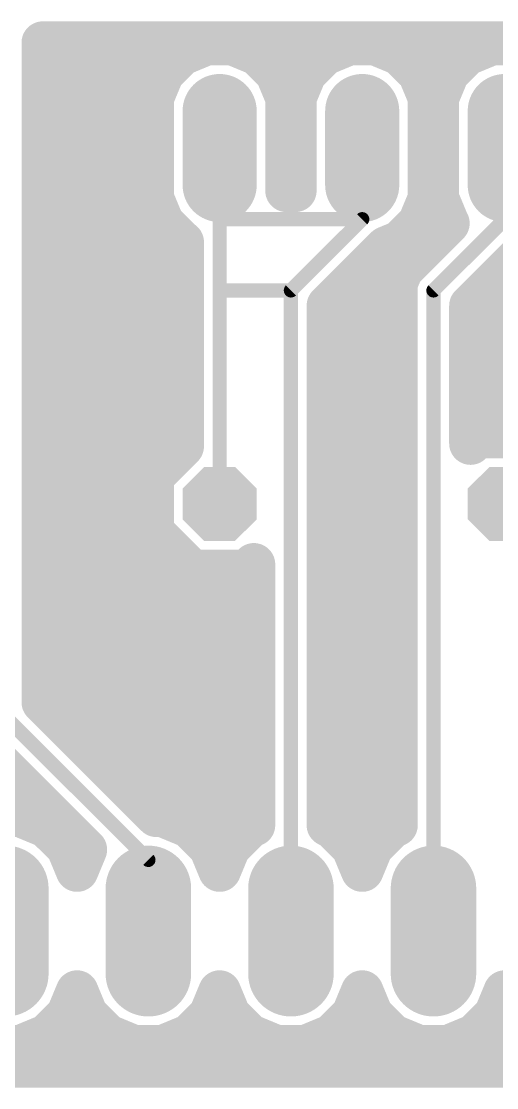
# Model space of a CAD drawing. Extents: x 1 to 64.7, y 1 to 39.6.
# Drawn here: x 19.33 to 27.8, y 1.02 to 20.04 of the extents above; entities that cross this region are included whole.
import ezdxf

# ---------------------------------------------------------------- set-up
doc = ezdxf.new("R2010")
doc.units = 0
doc.layers.add('16', color=175, linetype='CONTINUOUS')
doc.layers.add('17', color=82, linetype='CONTINUOUS')

# ---------------------------------------------------------------- blocks, each defined once
blk = doc.blocks.new('OCTAGONP')
at = {"const_width": 0.5}
blk.add_lwpolyline([(-0.25, -0.1036), (-0.25, 0.1036), (-0.1036, 0.25), (0.1036, 0.25), (0.25, 0.1036), (0.25, -0.1036), (0.1036, -0.25), (-0.1036, -0.25), (-0.25, -0.1036), (-0.25, 0.1036)], dxfattribs=at)
blk = doc.blocks.new('LONGP100')
at = {"const_width": 1}
blk.add_lwpolyline([(-0.5, 0), (0.5, 0)], dxfattribs=at)
at = {"const_width": 0.5}
for points in [[(-0.5, 0.25, 1), (-0.5, -0.25)], [(0.5, -0.25, 1), (0.5, 0.25)]]:
    blk.add_lwpolyline(points, format="xyb", dxfattribs=at)

msp = doc.modelspace()

# ---------------------------------------------------------------- linework, layer by layer
at = {"layer": '16'}
for points, const_width in [([(19.7104, 7.8935), (19.7104, 19.6596)], 0.762), ([(19.7104, 19.6596), (36.5565, 19.6596)], 0.762), ([(22.6225, 19.6342), (22.1838, 19.4525)], 0.762), ([(23.0975, 19.6342), (22.6225, 19.6342)], 0.762), ([(23.5362, 19.4525), (23.0975, 19.6342)], 0.762), ([(25.1625, 19.6342), (24.7238, 19.4525)], 0.762), ([(25.6375, 19.6342), (25.1625, 19.6342)], 0.762), ([(26.0762, 19.4525), (25.6375, 19.6342)], 0.762), ([(27.7025, 19.6342), (27.2638, 19.4525)], 0.762), ([(28.1775, 19.6342), (27.7025, 19.6342)], 0.762), ([(22.1838, 19.4525), (21.8479, 19.1166)], 0.762), ([(23.8721, 19.1166), (23.5362, 19.4525)], 0.762), ([(24.7238, 19.4525), (24.3879, 19.1166)], 0.762), ([(26.4121, 19.1166), (26.0762, 19.4525)], 0.762), ([(27.2638, 19.4525), (26.9279, 19.1166)], 0.762), ([(19.7104, 19.05), (21.8203, 19.05)], 0.762), ([(21.8479, 19.1166), (21.6662, 18.6779)], 0.762), ([(24.0538, 18.6779), (23.8721, 19.1166)], 0.762), ([(23.8997, 19.05), (24.3603, 19.05)], 0.762), ([(24.3879, 19.1166), (24.2062, 18.6779)], 0.762), ([(26.5938, 18.6779), (26.4121, 19.1166)], 0.762), ([(26.4397, 19.05), (26.9003, 19.05)], 0.762), ([(26.9279, 19.1166), (26.7462, 18.6779)], 0.762), ([(21.6662, 18.6779), (21.6662, 16.8821)], 0.762), ([(24.0538, 17.018), (24.0538, 18.6779)], 0.762), ([(24.2062, 18.6779), (24.2062, 17.018)], 0.762), ([(26.5938, 16.8821), (26.5938, 18.6779)], 0.762), ([(26.7462, 18.6779), (26.7462, 16.8821)], 0.762), ([(19.7104, 18.288), (21.6662, 18.288)], 0.762), ([(24.0538, 18.288), (24.2062, 18.288)], 0.762), ([(26.5938, 18.288), (26.7462, 18.288)], 0.762), ([(19.7104, 17.526), (21.6662, 17.526)], 0.762), ([(22.86, 11.43), (22.86, 17.78)], 0.254), ([(24.0538, 17.526), (24.2062, 17.526)], 0.762), ([(25.4, 16.51), (25.4, 17.78)], 0.254), ([(26.5938, 17.526), (26.7462, 17.526)], 0.762), ([(24.2062, 17.018), (24.0538, 17.018)], 0.762), ([(19.7104, 16.764), (21.7151, 16.764)], 0.762), ([(21.6662, 16.8821), (21.8479, 16.4434)], 0.762), ([(26.4121, 16.4434), (26.5938, 16.8821)], 0.762), ([(26.5449, 16.764), (26.7951, 16.764)], 0.762), ([(26.7462, 16.8821), (26.9279, 16.4434)], 0.762), ([(21.8479, 16.4434), (22.1838, 16.1075)], 0.762), ([(26.0762, 16.1075), (26.4121, 16.4434)], 0.762), ([(26.9337, 16.4376), (26.1101, 15.6141)], 0.762), ([(26.9279, 16.4434), (26.9337, 16.4376)], 0.762), ([(25.4, 16.51), (22.86, 16.51)], 0.254), ([(22.86, 16.51), (22.86, 15.24)], 0.254), ([(24.13, 15.24), (25.4, 16.51)], 0.254), ([(24.13, 15.24), (25.4, 16.51)], 0.254), ([(26.67, 15.24), (27.94, 16.51)], 0.254), ([(19.7104, 16.002), (22.1996, 16.002)], 0.762), ([(22.1838, 16.1075), (22.1996, 16.101)], 0.762), ([(22.1996, 16.101), (22.1996, 12.4579)], 0.762), ([(25.7741, 15.9501), (25.8291, 16.0052)], 0.762), ([(25.8259, 16.002), (26.4981, 16.002)], 0.762), ([(25.8291, 16.0052), (26.0762, 16.1075)], 0.762), ([(24.7904, 14.9665), (25.7741, 15.9501)], 0.762), ([(27.3304, 14.9665), (28.3141, 15.9501)], 0.762), ([(26.1101, 15.6141), (26.0096, 15.3714)], 0.762), ([(19.7104, 15.24), (22.1996, 15.24)], 0.762), ([(25.0639, 15.24), (26.0096, 15.24)], 0.762), ([(26.0096, 15.3714), (26.0096, 5.7006)], 0.762), ([(27.6039, 15.24), (35.8961, 15.24)], 0.762), ([(22.86, 15.24), (24.13, 15.24)], 0.254), ([(24.13, 3.81), (24.13, 15.24)], 0.254), ([(24.7904, 5.7006), (24.7904, 14.9665)], 0.762), ([(26.67, 3.81), (26.67, 15.24)], 0.254), ([(27.3304, 12.5087), (27.3304, 14.9665)], 0.762), ([(19.7104, 14.478), (22.1996, 14.478)], 0.762), ([(24.7904, 14.478), (26.0096, 14.478)], 0.762), ([(27.3304, 14.478), (34.3797, 14.478)], 0.762), ([(19.7104, 13.716), (22.1996, 13.716)], 0.762), ([(24.7904, 13.716), (26.0096, 13.716)], 0.762), ([(27.3304, 13.716), (34.3662, 13.716)], 0.762), ([(19.7104, 12.954), (22.1996, 12.954)], 0.762), ([(24.7904, 12.954), (26.0096, 12.954)], 0.762), ([(27.3304, 12.954), (34.8877, 12.954)], 0.762), ([(27.4455, 12.6238), (27.3304, 12.5087)], 0.762), ([(28.4345, 12.6238), (27.4455, 12.6238)], 0.762), ([(22.1996, 12.4579), (21.6662, 11.9245)], 0.762), ([(19.7104, 12.192), (21.9337, 12.192)], 0.762), ([(24.7904, 12.192), (26.0096, 12.192)], 0.762), ([(21.6662, 11.9245), (21.6662, 10.9355)], 0.762), ([(19.7104, 11.43), (21.6662, 11.43)], 0.762), ([(24.7904, 11.43), (26.0096, 11.43)], 0.762), ([(21.6662, 10.9355), (22.3655, 10.2362)], 0.762), ([(19.7104, 10.668), (21.9337, 10.668)], 0.762), ([(24.7904, 10.668), (26.0096, 10.668)], 0.762), ([(23.3545, 10.2362), (23.4696, 10.3513)], 0.762), ([(23.4696, 10.3513), (23.4696, 5.7006)], 0.762), ([(22.3655, 10.2362), (23.3545, 10.2362)], 0.762), ([(19.7104, 9.906), (23.4696, 9.906)], 0.762), ([(24.7904, 9.906), (26.0096, 9.906)], 0.762), ([(19.7104, 9.144), (23.4696, 9.144)], 0.762), ([(24.7904, 9.144), (26.0096, 9.144)], 0.762), ([(19.7104, 8.382), (23.4696, 8.382)], 0.762), ([(24.7904, 8.382), (26.0096, 8.382)], 0.762), ([(21.7365, 5.8674), (19.7104, 7.8935)], 0.762), ([(19.9839, 7.62), (23.4696, 7.62)], 0.762), ([(24.7904, 7.62), (26.0096, 7.62)], 0.762), ([(21.59, 5.08), (19.05, 7.62)], 0.254), ([(18.6759, 7.0601), (20.4738, 5.2623)], 0.762), ([(20.7459, 6.858), (23.4696, 6.858)], 0.762), ([(24.7904, 6.858), (26.0096, 6.858)], 0.762), ([(1.397, 6.096), (19.6401, 6.096)], 0.762), ([(21.5079, 6.096), (23.4696, 6.096)], 0.762), ([(24.7904, 6.096), (26.0096, 6.096)], 0.762), ([(19.3077, 5.8674), (18.7923, 5.8674)], 0.762), ([(19.7838, 5.6702), (19.3077, 5.8674)], 0.762), ([(21.8477, 5.8674), (21.7365, 5.8674)], 0.762), ([(22.3238, 5.6702), (21.8477, 5.8674)], 0.762), ([(20.1482, 5.3058), (19.7838, 5.6702)], 0.762), ([(22.6882, 5.3058), (22.3238, 5.6702)], 0.762), ([(23.3962, 5.6702), (23.0318, 5.3058)], 0.762), ([(23.4696, 5.7006), (23.3962, 5.6702)], 0.762), ([(24.8638, 5.6702), (24.7904, 5.7006)], 0.762), ([(25.2282, 5.3058), (24.8638, 5.6702)], 0.762), ([(25.9362, 5.6702), (25.5718, 5.3058)], 0.762), ([(26.0096, 5.7006), (25.9362, 5.6702)], 0.762), ([(20.12, 5.334), (20.4021, 5.334)], 0.762), ([(22.66, 5.334), (23.06, 5.334)], 0.762), ([(25.2, 5.334), (25.6, 5.334)], 0.762), ([(20.32, 4.891), (20.1482, 5.3058)], 0.762), ([(20.4738, 5.2623), (20.32, 4.891)], 0.762), ([(22.86, 4.891), (22.6882, 5.3058)], 0.762), ([(23.0318, 5.3058), (22.86, 4.891)], 0.762), ([(25.4, 4.891), (25.2282, 5.3058)], 0.762), ([(25.5718, 5.3058), (25.4, 4.891)], 0.762), ([(21.59, 5.08), (21.59, 3.81)], 0.254), ([(20.1482, 2.3142), (20.32, 2.729)], 0.762), ([(20.32, 2.729), (20.4918, 2.3142)], 0.762), ([(22.6882, 2.3142), (22.86, 2.729)], 0.762), ([(22.86, 2.729), (23.0318, 2.3142)], 0.762), ([(25.2282, 2.3142), (25.4, 2.729)], 0.762), ([(25.4, 2.729), (25.5718, 2.3142)], 0.762), ([(27.7682, 2.3142), (27.94, 2.729)], 0.762), ([(27.94, 2.729), (28.1118, 2.3142)], 0.762), ([(19.7838, 1.9498), (20.1482, 2.3142)], 0.762), ([(20.12, 2.286), (20.52, 2.286)], 0.762), ([(20.4918, 2.3142), (20.8562, 1.9498)], 0.762), ([(22.3238, 1.9498), (22.6882, 2.3142)], 0.762), ([(22.66, 2.286), (23.06, 2.286)], 0.762), ([(23.0318, 2.3142), (23.3962, 1.9498)], 0.762), ([(24.8638, 1.9498), (25.2282, 2.3142)], 0.762), ([(25.2, 2.286), (25.6, 2.286)], 0.762), ([(25.5718, 2.3142), (25.9362, 1.9498)], 0.762), ([(27.4038, 1.9498), (27.7682, 2.3142)], 0.762), ([(27.74, 2.286), (28.14, 2.286)], 0.762), ([(28.1118, 2.3142), (28.4762, 1.9498)], 0.762), ([(19.3077, 1.7526), (19.7838, 1.9498)], 0.762), ([(20.8562, 1.9498), (21.3323, 1.7526)], 0.762), ([(21.8477, 1.7526), (22.3238, 1.9498)], 0.762), ([(23.3962, 1.9498), (23.8723, 1.7526)], 0.762), ([(24.3877, 1.7526), (24.8638, 1.9498)], 0.762), ([(25.9362, 1.9498), (26.4123, 1.7526)], 0.762), ([(26.9277, 1.7526), (27.4038, 1.9498)], 0.762), ([(18.7923, 1.7526), (19.3077, 1.7526)], 0.762), ([(21.3323, 1.7526), (21.8477, 1.7526)], 0.762), ([(23.8723, 1.7526), (24.3877, 1.7526)], 0.762), ([(26.4123, 1.7526), (26.9277, 1.7526)], 0.762), ([(1.397, 1.524), (64.313, 1.524)], 0.762), ([(64.313, 1.397), (1.397, 1.397)], 0.762)]:
    msp.add_lwpolyline(points, dxfattribs=dict(at, const_width=const_width))
for points, const_width in [([(19.9009, 19.6596, 1), (19.5199, 19.6596)], 0.381), ([(19.7104, 19.8501, 1), (19.7104, 19.4691)], 0.381), ([(22.6225, 19.8247, 1), (22.6225, 19.4437)], 0.381), ([(22.6954, 19.4582, 1), (22.5496, 19.8102)], 0.381), ([(23.1704, 19.8102, 1), (23.0246, 19.4582)], 0.381), ([(23.0975, 19.4437, 1), (23.0975, 19.8247)], 0.381), ([(25.1625, 19.8247, 1), (25.1625, 19.4437)], 0.381), ([(25.2354, 19.4582, 1), (25.0896, 19.8102)], 0.381), ([(25.7104, 19.8102, 1), (25.5646, 19.4582)], 0.381), ([(25.6375, 19.4437, 1), (25.6375, 19.8247)], 0.381), ([(27.7025, 19.8247, 1), (27.7025, 19.4437)], 0.381), ([(27.7754, 19.4582, 1), (27.6296, 19.8102)], 0.381), ([(22.1109, 19.6285, 1), (22.2567, 19.2765)], 0.381), ([(22.3185, 19.3177, 1), (22.0491, 19.5872)], 0.381), ([(23.6709, 19.5872, 1), (23.4015, 19.3177)], 0.381), ([(23.4633, 19.2765, 1), (23.6091, 19.6285)], 0.381), ([(24.6509, 19.6285, 1), (24.7967, 19.2765)], 0.381), ([(24.8585, 19.3177, 1), (24.5891, 19.5872)], 0.381), ([(26.2109, 19.5872, 1), (25.9415, 19.3177)], 0.381), ([(26.0033, 19.2765, 1), (26.1491, 19.6285)], 0.381), ([(27.1909, 19.6285, 1), (27.3367, 19.2765)], 0.381), ([(27.3985, 19.3177, 1), (27.1291, 19.5872)], 0.381), ([(19.7104, 19.2405, 1), (19.7104, 18.8595)], 0.381), ([(21.7132, 19.2513, 1), (21.9826, 18.9819)], 0.381), ([(22.0239, 19.0437, 1), (21.6719, 19.1895)], 0.381), ([(21.8203, 18.8595, 1), (21.8203, 19.2405)], 0.381), ([(24.0481, 19.1895, 1), (23.6961, 19.0437)], 0.381), ([(23.8997, 19.2405, 1), (23.8997, 18.8595)], 0.381), ([(23.7373, 18.9819, 1), (24.0068, 19.2513)], 0.381), ([(24.2532, 19.2513, 1), (24.5226, 18.9819)], 0.381), ([(24.5639, 19.0437, 1), (24.2119, 19.1895)], 0.381), ([(24.3603, 18.8595, 1), (24.3603, 19.2405)], 0.381), ([(26.5881, 19.1895, 1), (26.2361, 19.0437)], 0.381), ([(26.4397, 19.2405, 1), (26.4397, 18.8595)], 0.381), ([(26.2773, 18.9819, 1), (26.5468, 19.2513)], 0.381), ([(26.7932, 19.2513, 1), (27.0626, 18.9819)], 0.381), ([(27.1039, 19.0437, 1), (26.7519, 19.1895)], 0.381), ([(26.9003, 18.8595, 1), (26.9003, 19.2405)], 0.381), ([(21.8567, 18.6779, 1), (21.4757, 18.6779)], 0.381), ([(24.2443, 18.6779, 1), (23.8633, 18.6779)], 0.381), ([(24.3967, 18.6779, 1), (24.0157, 18.6779)], 0.381), ([(26.7843, 18.6779, 1), (26.4033, 18.6779)], 0.381), ([(26.9367, 18.6779, 1), (26.5557, 18.6779)], 0.381), ([(21.4902, 18.7508, 1), (21.8422, 18.605)], 0.381), ([(23.8778, 18.605, 1), (24.2298, 18.7508)], 0.381), ([(24.0302, 18.7508, 1), (24.3822, 18.605)], 0.381), ([(26.4178, 18.605, 1), (26.7698, 18.7508)], 0.381), ([(26.5702, 18.7508, 1), (26.9222, 18.605)], 0.381), ([(19.7104, 18.4785, 1), (19.7104, 18.0975)], 0.381), ([(21.6662, 18.0975, 1), (21.6662, 18.4785)], 0.381), ([(24.0538, 18.4785, 1), (24.0538, 18.0975)], 0.381), ([(24.2062, 18.0975, 1), (24.2062, 18.4785)], 0.381), ([(26.5938, 18.4785, 1), (26.5938, 18.0975)], 0.381), ([(26.7462, 18.0975, 1), (26.7462, 18.4785)], 0.381), ([(19.7104, 17.7165, 1), (19.7104, 17.3355)], 0.381), ([(21.6662, 17.3355, 1), (21.6662, 17.7165)], 0.381), ([(22.9235, 17.78, 1), (22.7965, 17.78)], 0.127), ([(24.0538, 17.7165, 1), (24.0538, 17.3355)], 0.381), ([(24.2062, 17.3355, 1), (24.2062, 17.7165)], 0.381), ([(25.4635, 17.78, 1), (25.3365, 17.78)], 0.127), ([(26.5938, 17.7165, 1), (26.5938, 17.3355)], 0.381), ([(26.7462, 17.3355, 1), (26.7462, 17.7165)], 0.381), ([(24.0538, 17.2085, 1), (24.0538, 16.8275)], 0.381), ([(24.2062, 16.8275, 1), (24.2062, 17.2085)], 0.381), ([(19.7104, 16.9545, 1), (19.7104, 16.5735)], 0.381), ([(21.8422, 16.955, 1), (21.4902, 16.8092)], 0.381), ([(21.7151, 16.5735, 1), (21.7151, 16.9545)], 0.381), ([(23.8633, 17.018, 1), (24.2443, 17.018)], 0.381), ([(24.0157, 17.018, 1), (24.3967, 17.018)], 0.381), ([(26.5449, 16.9545, 1), (26.5449, 16.5735)], 0.381), ([(26.7698, 16.8092, 1), (26.4178, 16.955)], 0.381), ([(26.9222, 16.955, 1), (26.5702, 16.8092)], 0.381), ([(26.7951, 16.5735, 1), (26.7951, 16.9545)], 0.381), ([(21.4757, 16.8821, 1), (21.8567, 16.8821)], 0.381), ([(26.4033, 16.8821, 1), (26.7843, 16.8821)], 0.381), ([(26.5557, 16.8821, 1), (26.9367, 16.8821)], 0.381), ([(21.9826, 16.5781, 1), (21.7132, 16.3087)], 0.381), ([(26.5468, 16.3087, 1), (26.2773, 16.5781)], 0.381), ([(27.0626, 16.5781, 1), (26.7932, 16.3087)], 0.381), ([(27.0684, 16.3029, 1), (26.799, 16.5723)], 0.381), ([(26.799, 16.3029, 1), (27.0684, 16.5723)], 0.381), ([(21.6719, 16.3705, 1), (22.0239, 16.5163)], 0.381), ([(22.86, 16.5735, 1), (22.86, 16.4465)], 0.127), ([(22.9235, 16.51, 1), (22.7965, 16.51)], 0.127), ([(25.3365, 16.51, 1), (25.4635, 16.51)], 0.127), ([(25.4449, 16.4651, 1), (25.3551, 16.5549)], 0.127), ([(25.4449, 16.4651, 1), (25.3551, 16.5549)], 0.127), ([(25.4, 16.4465, 1), (25.4, 16.5735)], 0.127), ([(26.2361, 16.5163, 1), (26.5881, 16.3705)], 0.381), ([(26.7519, 16.3705, 1), (27.1039, 16.5163)], 0.381), ([(19.7104, 16.1925, 1), (19.7104, 15.8115)], 0.381), ([(22.2566, 16.2836, 1), (22.1109, 15.9315)], 0.381), ([(22.3901, 16.101, 1), (22.0091, 16.101)], 0.381), ([(22.0491, 15.9728, 1), (22.3185, 16.2422)], 0.381), ([(22.1267, 15.925, 1), (22.2725, 16.277)], 0.381), ([(22.1996, 15.8115, 1), (22.1996, 16.1925)], 0.381), ([(25.8259, 16.1925, 1), (25.8259, 15.8115)], 0.381), ([(25.7562, 16.1812, 1), (25.902, 15.8292)], 0.381), ([(25.9638, 15.8705, 1), (25.6944, 16.1399)], 0.381), ([(25.9415, 16.2422, 1), (26.2109, 15.9728)], 0.381), ([(26.1491, 15.9315, 1), (26.0033, 16.2835)], 0.381), ([(26.4981, 15.8115, 1), (26.4981, 16.1925)], 0.381), ([(25.6394, 16.0848, 1), (25.9088, 15.8154)], 0.381), ([(25.9088, 15.8154, 1), (25.6394, 16.0848)], 0.381), ([(26.2861, 15.5412, 1), (25.9341, 15.687)], 0.381), ([(25.9754, 15.7488, 1), (26.2448, 15.4794)], 0.381), ([(19.7104, 15.4305, 1), (19.7104, 15.0495)], 0.381), ([(22.1996, 15.0495, 1), (22.1996, 15.4305)], 0.381), ([(25.0639, 15.4305, 1), (25.0639, 15.0495)], 0.381), ([(26.2001, 15.3714, 1), (25.8191, 15.3714)], 0.381), ([(25.8336, 15.4443, 1), (26.1856, 15.2985)], 0.381), ([(26.0096, 15.0495, 1), (26.0096, 15.4305)], 0.381), ([(27.6039, 15.4305, 1), (27.6039, 15.0495)], 0.381), ([(22.86, 15.3035, 1), (22.86, 15.1765)], 0.127), ([(22.7965, 15.24, 1), (22.9235, 15.24)], 0.127), ([(24.1935, 15.24, 1), (24.0665, 15.24)], 0.127), ([(24.0851, 15.2849, 1), (24.1749, 15.1951)], 0.127), ([(24.0851, 15.2849, 1), (24.1749, 15.1951)], 0.127), ([(24.13, 15.1765, 1), (24.13, 15.3035)], 0.127), ([(24.9809, 14.9665, 1), (24.5999, 14.9665)], 0.381), ([(24.6557, 15.1012, 1), (24.9251, 14.8317)], 0.381), ([(26.7335, 15.24, 1), (26.6065, 15.24)], 0.127), ([(26.6251, 15.2849, 1), (26.7149, 15.1951)], 0.127), ([(27.5209, 14.9665, 1), (27.1399, 14.9665)], 0.381), ([(27.1957, 15.1012, 1), (27.4651, 14.8317)], 0.381), ([(19.7104, 14.6685, 1), (19.7104, 14.2875)], 0.381), ([(22.1996, 14.2875, 1), (22.1996, 14.6685)], 0.381), ([(24.7904, 14.6685, 1), (24.7904, 14.2875)], 0.381), ([(26.0096, 14.2875, 1), (26.0096, 14.6685)], 0.381), ([(27.3304, 14.6685, 1), (27.3304, 14.2875)], 0.381), ([(19.7104, 13.9065, 1), (19.7104, 13.5255)], 0.381), ([(22.1996, 13.5255, 1), (22.1996, 13.9065)], 0.381), ([(24.7904, 13.9065, 1), (24.7904, 13.5255)], 0.381), ([(26.0096, 13.5255, 1), (26.0096, 13.9065)], 0.381), ([(27.3304, 13.9065, 1), (27.3304, 13.5255)], 0.381), ([(19.7104, 13.1445, 1), (19.7104, 12.7635)], 0.381), ([(22.1996, 12.7635, 1), (22.1996, 13.1445)], 0.381), ([(24.7904, 13.1445, 1), (24.7904, 12.7635)], 0.381), ([(26.0096, 12.7635, 1), (26.0096, 13.1445)], 0.381), ([(27.3304, 13.1445, 1), (27.3304, 12.7635)], 0.381), ([(27.4455, 12.8143, 1), (27.4455, 12.4333)], 0.381), ([(27.5802, 12.4891, 1), (27.3108, 12.7585)], 0.381), ([(22.3343, 12.3232, 1), (22.0649, 12.5926)], 0.381), ([(27.1957, 12.6434, 1), (27.4651, 12.374)], 0.381), ([(19.7104, 12.3825, 1), (19.7104, 12.0015)], 0.381), ([(21.9337, 12.0015, 1), (21.9337, 12.3825)], 0.381), ([(22.0091, 12.4579, 1), (22.3901, 12.4579)], 0.381), ([(24.7904, 12.3825, 1), (24.7904, 12.0015)], 0.381), ([(26.0096, 12.0015, 1), (26.0096, 12.3825)], 0.381), ([(27.1399, 12.5087, 1), (27.5209, 12.5087)], 0.381), ([(21.8567, 11.9245, 1), (21.4757, 11.9245)], 0.381), ([(21.5315, 12.0592, 1), (21.8009, 11.7898)], 0.381), ([(19.7104, 11.6205, 1), (19.7104, 11.2395)], 0.381), ([(21.6662, 11.2395, 1), (21.6662, 11.6205)], 0.381), ([(24.7904, 11.6205, 1), (24.7904, 11.2395)], 0.381), ([(26.0096, 11.2395, 1), (26.0096, 11.6205)], 0.381), ([(22.7965, 11.43, 1), (22.9235, 11.43)], 0.127), ([(21.8009, 11.0702, 1), (21.5315, 10.8008)], 0.381), ([(19.7104, 10.8585, 1), (19.7104, 10.4775)], 0.381), ([(21.4757, 10.9355, 1), (21.8567, 10.9355)], 0.381), ([(21.9337, 10.4775, 1), (21.9337, 10.8585)], 0.381), ([(24.7904, 10.8585, 1), (24.7904, 10.4775)], 0.381), ([(26.0096, 10.4775, 1), (26.0096, 10.8585)], 0.381), ([(23.6601, 10.3513, 1), (23.2791, 10.3513)], 0.381), ([(23.6043, 10.2166, 1), (23.3349, 10.486)], 0.381), ([(22.3655, 10.4267, 1), (22.3655, 10.0457)], 0.381), ([(22.2308, 10.1015, 1), (22.5002, 10.3709)], 0.381), ([(23.2198, 10.3709, 1), (23.4892, 10.1015)], 0.381), ([(23.3545, 10.0457, 1), (23.3545, 10.4267)], 0.381), ([(19.7104, 10.0965, 1), (19.7104, 9.7155)], 0.381), ([(23.4696, 9.7155, 1), (23.4696, 10.0965)], 0.381), ([(24.7904, 10.0965, 1), (24.7904, 9.7155)], 0.381), ([(26.0096, 9.7155, 1), (26.0096, 10.0965)], 0.381), ([(19.7104, 9.3345, 1), (19.7104, 8.9535)], 0.381), ([(23.4696, 8.9535, 1), (23.4696, 9.3345)], 0.381), ([(24.7904, 9.3345, 1), (24.7904, 8.9535)], 0.381), ([(26.0096, 8.9535, 1), (26.0096, 9.3345)], 0.381), ([(19.7104, 8.5725, 1), (19.7104, 8.1915)], 0.381), ([(23.4696, 8.1915, 1), (23.4696, 8.5725)], 0.381), ([(24.7904, 8.5725, 1), (24.7904, 8.1915)], 0.381), ([(26.0096, 8.1915, 1), (26.0096, 8.5725)], 0.381), ([(19.8451, 8.0282, 1), (19.5757, 7.7588)], 0.381), ([(19.5199, 7.8935, 1), (19.9009, 7.8935)], 0.381), ([(19.9839, 7.8105, 1), (19.9839, 7.4295)], 0.381), ([(23.4696, 7.4295, 1), (23.4696, 7.8105)], 0.381), ([(24.7904, 7.8105, 1), (24.7904, 7.4295)], 0.381), ([(26.0096, 7.4295, 1), (26.0096, 7.8105)], 0.381), ([(20.7459, 7.0485, 1), (20.7459, 6.6675)], 0.381), ([(23.4696, 6.6675, 1), (23.4696, 7.0485)], 0.381), ([(24.7904, 7.0485, 1), (24.7904, 6.6675)], 0.381), ([(26.0096, 6.6675, 1), (26.0096, 7.0485)], 0.381), ([(19.6401, 5.9055, 1), (19.6401, 6.2865)], 0.381), ([(21.5079, 6.2865, 1), (21.5079, 5.9055)], 0.381), ([(23.4696, 5.9055, 1), (23.4696, 6.2865)], 0.381), ([(24.7904, 6.2865, 1), (24.7904, 5.9055)], 0.381), ([(26.0096, 5.9055, 1), (26.0096, 6.2865)], 0.381), ([(19.3806, 6.0434, 1), (19.2348, 5.6914)], 0.381), ([(19.3077, 5.6769, 1), (19.3077, 6.0579)], 0.381), ([(21.7365, 6.0579, 1), (21.7365, 5.6769)], 0.381), ([(21.6018, 5.7327, 1), (21.8712, 6.0021)], 0.381), ([(21.9206, 6.0434, 1), (21.7748, 5.6914)], 0.381), ([(21.8477, 5.6769, 1), (21.8477, 6.0579)], 0.381), ([(19.9185, 5.8049, 1), (19.6491, 5.5355)], 0.381), ([(19.7109, 5.4942, 1), (19.8567, 5.8462)], 0.381), ([(22.4585, 5.8049, 1), (22.1891, 5.5355)], 0.381), ([(22.2509, 5.4942, 1), (22.3967, 5.8462)], 0.381), ([(23.3233, 5.8462, 1), (23.4691, 5.4942)], 0.381), ([(23.5309, 5.5355, 1), (23.2615, 5.8049)], 0.381), ([(23.5425, 5.5246, 1), (23.3967, 5.8766)], 0.381), ([(24.8633, 5.8766, 1), (24.7175, 5.5246)], 0.381), ([(24.9985, 5.8049, 1), (24.7291, 5.5355)], 0.381), ([(24.7909, 5.4942, 1), (24.9367, 5.8462)], 0.381), ([(25.8633, 5.8462, 1), (26.0091, 5.4942)], 0.381), ([(26.0709, 5.5355, 1), (25.8015, 5.8049)], 0.381), ([(26.0825, 5.5246, 1), (25.9367, 5.8766)], 0.381), ([(20.12, 5.5245, 1), (20.12, 5.1435)], 0.381), ([(20.4021, 5.1435, 1), (20.4021, 5.5245)], 0.381), ([(22.66, 5.5245, 1), (22.66, 5.1435)], 0.381), ([(23.06, 5.1435, 1), (23.06, 5.5245)], 0.381), ([(23.2791, 5.7006, 1), (23.6601, 5.7006)], 0.381), ([(24.5999, 5.7006, 1), (24.9809, 5.7006)], 0.381), ([(25.2, 5.5245, 1), (25.2, 5.1435)], 0.381), ([(25.6, 5.1435, 1), (25.6, 5.5245)], 0.381), ([(25.8191, 5.7006, 1), (26.2001, 5.7006)], 0.381), ([(20.3242, 5.3787, 1), (19.9722, 5.2329)], 0.381), ([(20.0135, 5.1711, 1), (20.2829, 5.4405)], 0.381), ([(20.6498, 5.1894, 1), (20.2978, 5.3352)], 0.381), ([(20.3391, 5.1276, 1), (20.6085, 5.397)], 0.381), ([(22.8642, 5.3787, 1), (22.5122, 5.2329)], 0.381), ([(22.5535, 5.1711, 1), (22.8229, 5.4405)], 0.381), ([(22.8971, 5.4405, 1), (23.1665, 5.1711)], 0.381), ([(23.2078, 5.2329, 1), (22.8558, 5.3787)], 0.381), ([(25.4042, 5.3787, 1), (25.0522, 5.2329)], 0.381), ([(25.0935, 5.1711, 1), (25.3629, 5.4405)], 0.381), ([(25.4371, 5.4405, 1), (25.7065, 5.1711)], 0.381), ([(25.7478, 5.2329, 1), (25.3958, 5.3787)], 0.381), ([(20.144, 4.9639, 1), (20.496, 4.8181)], 0.381), ([(20.144, 4.8181, 1), (20.496, 4.9639)], 0.381), ([(21.6535, 5.08, 1), (21.5265, 5.08)], 0.127), ([(21.5451, 5.0351, 1), (21.6349, 5.1249)], 0.127), ([(22.684, 4.9639, 1), (23.036, 4.8181)], 0.381), ([(22.684, 4.8181, 1), (23.036, 4.9639)], 0.381), ([(25.224, 4.9639, 1), (25.576, 4.8181)], 0.381), ([(25.224, 4.8181, 1), (25.576, 4.9639)], 0.381), ([(21.5265, 3.81, 1), (21.6535, 3.81)], 0.127), ([(24.0665, 3.81, 1), (24.1935, 3.81)], 0.127), ([(26.6065, 3.81, 1), (26.7335, 3.81)], 0.127), ([(20.496, 2.8019, 1), (20.144, 2.6561)], 0.381), ([(20.496, 2.6561, 1), (20.144, 2.8019)], 0.381), ([(23.036, 2.8019, 1), (22.684, 2.6561)], 0.381), ([(23.036, 2.6561, 1), (22.684, 2.8019)], 0.381), ([(25.576, 2.8019, 1), (25.224, 2.6561)], 0.381), ([(25.576, 2.6561, 1), (25.224, 2.8019)], 0.381), ([(28.116, 2.8019, 1), (27.764, 2.6561)], 0.381), ([(28.116, 2.6561, 1), (27.764, 2.8019)], 0.381), ([(20.12, 2.4765, 1), (20.12, 2.0955)], 0.381), ([(20.2829, 2.1795, 1), (20.0135, 2.4489)], 0.381), ([(20.6265, 2.4489, 1), (20.3571, 2.1795)], 0.381), ([(20.52, 2.0955, 1), (20.52, 2.4765)], 0.381), ([(22.66, 2.4765, 1), (22.66, 2.0955)], 0.381), ([(22.8229, 2.1795, 1), (22.5535, 2.4489)], 0.381), ([(23.1665, 2.4489, 1), (22.8971, 2.1795)], 0.381), ([(23.06, 2.0955, 1), (23.06, 2.4765)], 0.381), ([(25.2, 2.4765, 1), (25.2, 2.0955)], 0.381), ([(25.3629, 2.1795, 1), (25.0935, 2.4489)], 0.381), ([(25.7065, 2.4489, 1), (25.4371, 2.1795)], 0.381), ([(25.6, 2.0955, 1), (25.6, 2.4765)], 0.381), ([(27.74, 2.4765, 1), (27.74, 2.0955)], 0.381), ([(27.9029, 2.1795, 1), (27.6335, 2.4489)], 0.381), ([(28.2465, 2.4489, 1), (27.9771, 2.1795)], 0.381), ([(19.9722, 2.3871, 1), (20.3242, 2.2413)], 0.381), ([(20.3158, 2.2413, 1), (20.6678, 2.3871)], 0.381), ([(22.5122, 2.3871, 1), (22.8642, 2.2413)], 0.381), ([(22.8558, 2.2413, 1), (23.2078, 2.3871)], 0.381), ([(25.0522, 2.3871, 1), (25.4042, 2.2413)], 0.381), ([(25.3958, 2.2413, 1), (25.7478, 2.3871)], 0.381), ([(27.5922, 2.3871, 1), (27.9442, 2.2413)], 0.381), ([(27.9358, 2.2413, 1), (28.2878, 2.3871)], 0.381), ([(19.8567, 1.7738, 1), (19.7109, 2.1258)], 0.381), ([(20.9291, 2.1258, 1), (20.7833, 1.7738)], 0.381), ([(22.3967, 1.7738, 1), (22.2509, 2.1258)], 0.381), ([(23.4691, 2.1258, 1), (23.3233, 1.7738)], 0.381), ([(24.9367, 1.7738, 1), (24.7909, 2.1258)], 0.381), ([(26.0091, 2.1258, 1), (25.8633, 1.7738)], 0.381), ([(27.4767, 1.7738, 1), (27.3309, 2.1258)], 0.381), ([(19.2348, 1.9286, 1), (19.3806, 1.5766)], 0.381), ([(19.3077, 1.5621, 1), (19.3077, 1.9431)], 0.381), ([(19.6491, 2.0845, 1), (19.9185, 1.8151)], 0.381), ([(20.7215, 1.8151, 1), (20.9909, 2.0845)], 0.381), ([(21.3323, 1.9431, 1), (21.3323, 1.5621)], 0.381), ([(21.2594, 1.5766, 1), (21.4052, 1.9286)], 0.381), ([(21.7748, 1.9286, 1), (21.9206, 1.5766)], 0.381), ([(21.8477, 1.5621, 1), (21.8477, 1.9431)], 0.381), ([(22.1891, 2.0845, 1), (22.4585, 1.8151)], 0.381), ([(23.2615, 1.8151, 1), (23.5309, 2.0845)], 0.381), ([(23.8723, 1.9431, 1), (23.8723, 1.5621)], 0.381), ([(23.7994, 1.5766, 1), (23.9452, 1.9286)], 0.381), ([(24.3148, 1.9286, 1), (24.4606, 1.5766)], 0.381), ([(24.3877, 1.5621, 1), (24.3877, 1.9431)], 0.381), ([(24.7291, 2.0845, 1), (24.9985, 1.8151)], 0.381), ([(25.8015, 1.8151, 1), (26.0709, 2.0845)], 0.381), ([(26.4123, 1.9431, 1), (26.4123, 1.5621)], 0.381), ([(26.3394, 1.5766, 1), (26.4852, 1.9286)], 0.381), ([(26.8548, 1.9286, 1), (27.0006, 1.5766)], 0.381), ([(26.9277, 1.5621, 1), (26.9277, 1.9431)], 0.381), ([(27.2691, 2.0845, 1), (27.5385, 1.8151)], 0.381)]:
    msp.add_lwpolyline(points, format="xyb", dxfattribs=dict(at, const_width=const_width))

# ---------------------------------------------------------------- block references
at = {"layer": '17'}
for name, p, xscale, yscale, rotation in [('LONGP100', (22.86, 17.78), 1.3208, 1.3208, 90), ('LONGP100', (25.4, 17.78), 1.3208, 1.3208, 90), ('LONGP100', (27.94, 17.78), 1.3208, 1.3208, 90), ('OCTAGONP', (22.86, 11.43), 1.3208, 1.3208, 180), ('OCTAGONP', (27.94, 11.43), 1.3208, 1.3208, 180), ('LONGP100', (19.05, 3.81), 1.524, 1.524, 270), ('LONGP100', (21.59, 3.81), 1.524, 1.524, 270), ('LONGP100', (24.13, 3.81), 1.524, 1.524, 270), ('LONGP100', (26.67, 3.81), 1.524, 1.524, 270)]:
    msp.add_blockref(name, p, dxfattribs=dict(at, xscale=xscale, yscale=yscale, rotation=rotation))

doc.saveas('drawing.dxf')
